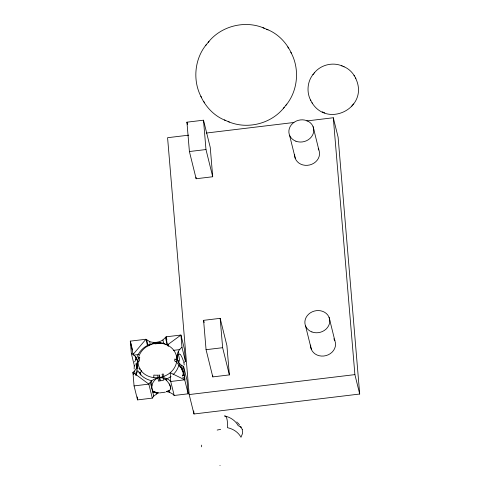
<?xml version="1.0" encoding="UTF-8"?>
<svg xmlns="http://www.w3.org/2000/svg" width="490" height="490" viewBox="0 0 490 490"><rect width="100%" height="100%" fill="white"/><g stroke="black" fill="none" stroke-linecap="round" stroke-linejoin="round"><path stroke-width="0.73" d="M183.689 362.753L185.434 361.271L184.405 349.033L180.945 335.038L166.147 336.82L162.888 339.962A13.383 11.748 -13.9 0 1 149.628 341.555L145.916 339.258L130.303 341.138L131.345 353.51L133.096 354.435L135.412 356.616A13.383 11.748 -13.9 0 1 134.493 371.04L132.931 372.376L134.064 385.906L148.85 384.123C150.84 380.926 154.252 378.415 158.043 378.023L158.423 381.098L159.783 380.951L159.354 377.557L158.007 377.674A19.539 17.156 -13.9 0 1 138.002 360.952A19.539 17.156 -13.9 0 1 159.238 343.159L160.444 343.227A19.539 17.156 -13.9 0 1 176.725 357.786A19.539 17.156 -13.9 0 1 163.972 376.345L162.809 376.743A19.539 17.156 -13.9 0 1 161.032 377.214C154.166 377.349 149.095 386.298 153.499 391.829L157.247 392.809A21.842 19.171 -13.9 0 0 159.275 392.894M134.144 369.05L134.26 365.295M153.756 377.606L153.823 375.077A17.83 15.655 -13.9 0 0 157.694 375.138L158.007 377.674M140.771 374.973L140.704 373.833L139.809 372.21M148.844 345.426L149.493 345.15L149.769 344.323A21.842 19.171 -13.9 0 0 136.918 357.577L135.448 359.587L136.281 359.188L137.133 359.985C138.744 364.934 136.453 370.054 136.232 375.009M154.975 343.447L154.932 343.9A17.83 15.655 -13.9 0 1 158.821 343.637L159.238 343.159M152.28 343.472L155.036 342.835A21.842 19.171 -13.9 0 0 153.021 343.257L149.493 345.15M134.677 361.914L134.836 361.24M181.625 356.567L180.332 354.301L178.17 354.215C175.046 358.87 179.867 364.578 181.857 368.823L181.68 369.423L183.285 372.498L183.18 375.487L183.303 372.761L184.883 378.629M135.436 359.256L135.32 360.928M136.937 365.32L136.777 365.791L136.067 363.96M181.857 368.823L183.193 372.308L181.619 365.369A13.383 11.748 -13.9 0 1 178.323 351.446L180.222 348.764L181.974 347.281L180.945 335.038L167.286 345.052L166.147 336.82L166.876 339.766M134.064 385.906L137.531 399.895L152.317 398.119L153.731 396.122L158.294 392.839M182.476 376.087L183.297 374.942M206.449 44.498C194.371 58.88 192.423 81.181 201.531 97.535M285.909 105.289C297.993 90.907 299.935 68.606 290.827 52.252M313.324 74.119C307.285 81.309 306.311 92.457 310.868 100.634M310.519 100.027C325.14 130.267 370.483 108.088 355.513 77.996M208.189 42.373C220.978 25.97 245.153 19.882 264.196 28.218M228.162 121.569C247.211 129.905 271.387 123.817 284.175 107.414M314.194 73.053C320.589 64.858 332.673 61.807 342.198 65.979M351.777 106.079L353.51 103.947M205.537 45.625L209.01 41.362M283.355 108.425L286.822 104.162M312.871 74.682L314.605 72.551M159.66 342.669L160.475 342.547L155.005 343.11M159.838 343.184L159.373 343.662L160.444 343.227M137.684 362.294L136.061 363.617A21.842 19.171 -13.9 0 0 136.912 368.351L137.071 368.872M138.002 362.037L139.442 360.861A17.83 15.655 -13.9 0 1 139.748 357.4L138.339 358.239M181.619 365.369L183.579 366.404L187.045 380.399L188.172 393.801L174.195 395.479L172.48 393.862L169.577 392.325L166.282 391.541L166.692 391.767L168.315 391.198L170.44 389.562L170.52 386.965L169.607 383.878M220.574 429.307L220.322 429.51A20.384 17.897 -13.9 0 0 217.174 430.073M182.733 375.328L183.358 374.899M170.82 388.735C170.287 385.146 168.223 381.771 165.418 379.481L162.95 378.078L159.826 377.453M165.369 392.141L159.954 392.888M166.282 391.541L168.315 391.198M219.906 465.463L220.126 465.469M186.941 122.181L203.509 120.191L210.241 147.398L212.709 176.749L196.141 178.746L189.403 151.539L186.941 122.181L187.486 124.393M188.766 135.154L167.58 137.708L189.177 394.566L193.979 413.989L359.697 394.034L338.1 137.176L333.298 117.753L306.814 120.944M206.174 133.06L293.951 122.488M189.403 151.539L205.978 149.542L212.709 176.749M203.595 320.338L220.169 318.341L226.901 345.548L229.369 374.905L212.801 376.896L206.063 349.688L203.595 320.338L204.14 322.543M138.223 354.595L133.764 355.127L133.403 353.658M173.307 350.368L179.965 349.566M206.063 349.688L222.638 347.698L229.369 374.905M189.177 394.566L354.895 374.617L359.697 394.034M160.408 342.614L164.695 343.533L165.449 344.727M156.629 392.753L154.662 392.031L155.906 392.649L157.376 392.692M161.032 377.214C164.56 377.772 168.321 378.641 170.734 381.49L174.195 395.479M151.998 385.765L151.686 385.704L151.686 380.705A21.842 19.171 -13.9 0 1 137.831 370.581L136.196 374.354L136.551 375.015M153.499 391.829L153.186 391.773L154.589 392.423A21.842 19.171 -13.9 0 1 152.653 391.939M266.664 29.277C277.873 33.504 286.583 42.685 291.519 53.471M343.435 66.511C349.039 68.618 353.394 73.212 355.863 78.602M322.279 111.843L324.784 112.902M200.839 96.316C205.775 107.102 214.491 116.283 225.7 120.509M262.989 27.716L268.006 29.841M341.597 65.727L344.103 66.787M224.353 119.946L229.369 122.071M176.798 359.948L174.85 358.956A17.83 15.655 -13.9 0 1 174.642 360.94L176.571 362.116M177.729 360.42L179.432 361.283A21.842 19.171 -13.9 0 0 178.378 354.766L178.17 354.215M164.952 379.205L165.418 379.481M236.811 421.964L237.325 422.435M182.77 377.184L185.085 379.364M181.729 368.603L178.758 365.509A21.842 19.171 -13.9 0 1 173.08 374.666M237.815 422.919L239.604 425.014M138.927 368.345L139.815 369.295A21.842 19.171 -13.9 0 1 140.018 368.707M137.145 366.44L137.757 367.512M354.001 75.35L354.337 75.938M287.808 46.96L288.475 48.136M312.044 102.692L312.375 103.286M203.889 101.651L204.557 102.827M181.864 356.99L183.646 361.522M139.932 372.124L140.434 373.282M163.972 376.345L163.139 373.919L162.08 374.28L162.809 376.743M163.256 378.249L163.789 380.05A21.842 19.171 -13.9 0 1 160.457 380.846L159.36 374.93L158.809 375.015L159.354 377.557M134.493 371.04L135.632 375.309M140.361 373.019L140.667 374.262M313.092 126.641L318.861 149.958M289.559 135.228L295.329 158.552M329.09 317.379L334.866 340.697M305.558 325.966L311.334 349.284M181.974 347.281L185.434 361.271M178.323 351.446L178.954 353.994M188.172 393.801L184.706 379.805L183.579 366.404M167.966 344.188L168.511 346.393M165.479 337.763L167.482 345.866M162.888 339.962L163.697 343.221M166.116 378.335L166.655 380.522M169.16 390.652L169.577 392.325M149.628 341.555L150.357 344.488M146.724 340.023L148.188 345.916M147.557 345.885L145.916 339.258L133.096 354.435L130.303 341.138L132.49 349.976M155.992 392.588L156.316 393.923M150.265 382.127L151.998 389.109M152.127 389.648L153.731 396.122M152.317 398.119L148.85 384.123L132.931 372.376L133.476 374.58M135.412 356.616L136.036 359.152M131.345 353.51L134.438 366.03M183.94 362.882L184.197 364.952M333.298 117.753L354.895 374.617M203.509 120.191L205.978 149.542M220.169 318.341L222.638 347.698M196.012 177.239L196.141 178.746M212.672 375.395L212.801 376.896M193.721 410.938L193.979 413.989M137.274 396.888L137.531 399.895M201.427 446.813A20.384 17.897 -13.9 0 1 201.696 445.116M168.309 390.793A20.384 17.897 -13.9 0 1 167.715 391.02M167.114 391.24A20.384 17.897 -13.9 0 1 166.508 391.437M155.208 392.043A20.384 17.897 -13.9 0 1 154.001 391.761M140.973 372.137A20.384 17.897 -13.9 0 1 141.42 370.458M176.057 361.706A20.384 17.897 -13.9 0 1 179.187 365.785M171.035 376.375A21.842 19.171 -13.9 0 1 167.586 378.513M318.224 148.66A12.544 11.013 -13.9 0 1 309.637 164.977A12.544 11.013 -13.9 0 1 294.649 154.301M333.831 338.78A12.544 11.013 -13.9 0 1 326.04 355.605A12.544 11.013 -13.9 0 1 310.654 345.04M242.244 429.363L242.568 433.368L241 437.264A21.842 19.171 -13.9 0 0 227.427 427.678A25.217 5.758 -78.4 0 0 224.53 415.961A21.842 19.171 -13.9 0 1 238.103 425.547L241.062 427.305L240.731 426.71L242.244 429.363M184.706 379.805L170.734 381.49L170.232 372.712L184.706 379.805M295.911 141.218A12.544 11.013 -13.9 0 0 313.753 129.44A12.544 11.013 -13.9 0 0 294.306 122.151A12.544 11.013 -13.9 0 0 295.911 141.218M311.916 331.951A12.544 11.013 -13.9 0 0 329.758 320.172A12.544 11.013 -13.9 0 0 310.311 312.883A12.544 11.013 -13.9 0 0 311.916 331.951"/></g></svg>
